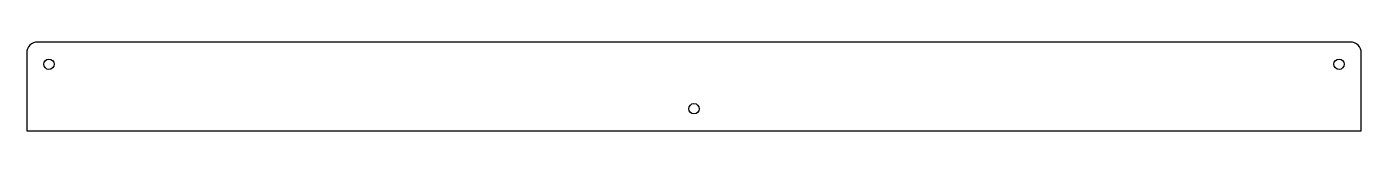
# Model space of a CAD drawing. Extents: x 0.3 to 11.5, y -4 to -3.2.
import ezdxf

# ---------------------------------------------------------------- set-up
doc = ezdxf.new("R2010")
doc.units = 0
doc.header["$MEASUREMENT"] = 0
doc.layers.add('BLACK', color=7, linetype='CONTINUOUS')

msp = doc.modelspace()

# ---------------------------------------------------------------- linework, layer by layer
at = {"layer": 'BLACK', "linetype": 'CONTINUOUS'}
for p, q in [((11.3906, -3.20625), (0.346875, -3.20625)), ((0.253125, -3.3), (0.253125, -3.95625)), ((11.4844, -3.95625), (11.4844, -3.3)), ((0.253125, -3.95625), (11.4844, -3.95625))]:
    msp.add_line(p, q, dxfattribs=at)
at = {"layer": 'BLACK'}
for centre in [(0.440625, -3.39375), (11.2969, -3.39375), (5.86875, -3.76875)]:
    msp.add_circle(centre, 0.043307, dxfattribs=at)
for centre, start, end in [((0.346875, -3.3), 90, 180), ((11.3906, -3.3), 0, 90)]:
    msp.add_arc(centre, 0.09375, start, end, dxfattribs=at)

doc.saveas('drawing.dxf')
